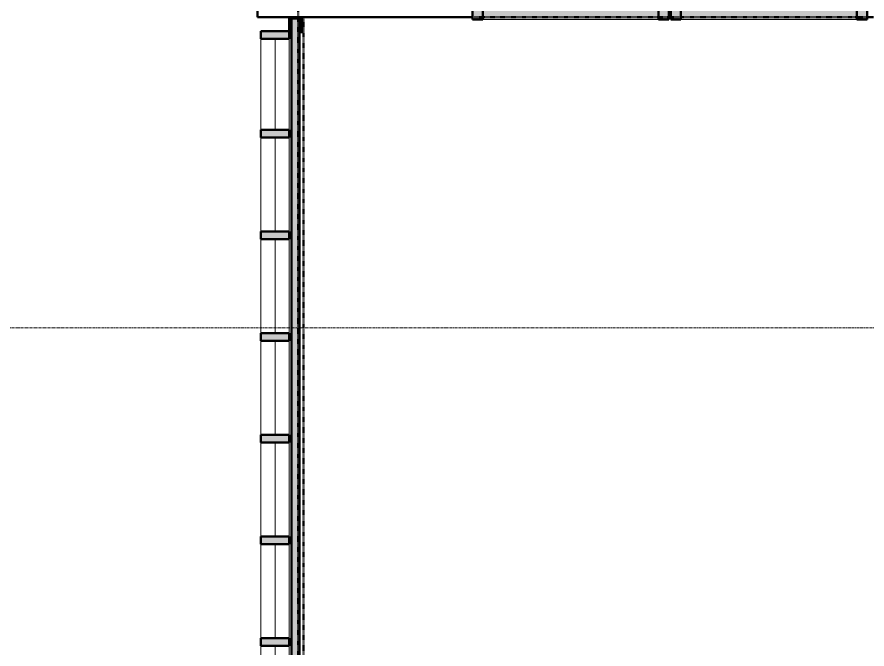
# Model space of a CAD drawing. Header units: inches. Extents: x -4294 to -464, y 9706 to 12475.
# Drawn here: x -3455.5 to -3290.9, y 11125 to 11247.4 of the extents above; entities that cross this region are included whole.
import ezdxf

# ---------------------------------------------------------------- set-up
doc = ezdxf.new("R2010")
doc.units = ezdxf.units.IN
doc.header["$MEASUREMENT"] = 0
doc.linetypes.add('Dash 1_16_', pattern=[0.125, 0.0625, -0.0625])
doc.linetypes.add('Grid Line 1_2_', pattern=[0.875, 0.5, -0.125, 0.125, -0.125])
for name, color, linetype, lineweight in [('0-1', 7, 'Continuous', 5), ('0-2', 7, 'Continuous', 9), ('A-FLOR-3', 130, 'Continuous', 13), ('A-GLAZ-1', 27, 'Continuous', 13), ('A-GLAZ-2', 130, 'Continuous', 13), ('A-GLAZ-3', 250, 'Continuous', 50), ('A-GLAZ-CWMG-1', 247, 'Continuous', 9), ('A-GLAZ-CWMG-2', 250, 'Continuous', 50), ('A-GLAZ-CWMG-3', 251, 'Continuous', 9), ('A-GLAZ-CWMG-4', 7, 'Continuous', 9), ('A-WALL-10', 151, 'Continuous', 9), ('A-WALL-4', 250, 'Continuous', 50), ('C-PROP-LINE-2', 91, 'Dash 1_16_', 50), ('S-GRID-1', 1, 'Grid Line 1_2_', 9)]:
    doc.layers.add(name, color=color, linetype=linetype, lineweight=lineweight)

# ---------------------------------------------------------------- blocks, each defined once
blk = doc.blocks.new('_THE_ WINDOW _ DOOR - Window - 2nd Floor-2113391-FLOOR PLAN - 2ND FLOOR')
at = {"layer": 'A-GLAZ-1'}
h = blk.add_hatch(color=256, dxfattribs=at)
h.paths.add_polyline_path([(-19.0125, 1.0625), (-19.0125, -4.9375), (-17.0125, -4.9375), (-17.0125, 1.0625)], flags=0)
h.paths.add_polyline_path([(17.0125, 1.0625), (17.0125, -4.9375), (19.0125, -4.9375), (19.0125, 1.0625)], flags=0)
h = blk.add_hatch(color=256, dxfattribs=at)
h.paths.add_polyline_path([(-17.0125, 1.0625), (-17.0125, -1.9375), (17.0125, -1.9375), (17.0125, 1.0625), (-15.0671, 1.0625)], flags=0)
h.paths.add_polyline_path([(-17.0125, -4.9375), (17.0125, -4.9375), (17.0125, -2.9375), (-17.0125, -2.9375), (-17.0125, -3.4375)], flags=0)
at = {"layer": 'A-GLAZ-2'}
blk.add_hatch(color=256, dxfattribs=at).paths.add_polyline_path([(-17.0125, -2.9375), (17.0125, -2.9375), (17.0125, -1.9375), (-17.0125, -1.9375)], flags=0)
for p, q in [((17.0125, 1.0625), (-17.0125, 1.0625)), ((-17.0125, -4.9375), (17.0125, -4.9375))]:
    blk.add_line(p, q, dxfattribs=at)
at = {"layer": 'A-GLAZ-3'}
for p, q in [((-19.0125, -4.9375), (-19.0125, 1.0625)), ((-19.0125, 1.0625), (-17.0125, 1.0625)), ((-17.0125, 1.0625), (-17.0125, -4.9375)), ((17.0125, -4.9375), (17.0125, 1.0625)), ((17.0125, 1.0625), (19.0125, 1.0625)), ((19.0125, 1.0625), (19.0125, -4.9375)), ((-17.0125, -1.9375), (17.0125, -1.9375)), ((-17.0125, -2.9375), (-17.0125, -1.9375)), ((17.0125, -2.9375), (-17.0125, -2.9375)), ((17.0125, -1.9375), (17.0125, -2.9375)), ((-17.0125, -4.9375), (-19.0125, -4.9375)), ((19.0125, -4.9375), (17.0125, -4.9375))]:
    blk.add_line(p, q, dxfattribs=at)
blk = doc.blocks.new('Rectangular Mullion - Stud - Vertical-2196326-FLOOR PLAN - 2ND FLOOR')
at = {"layer": 'A-GLAZ-CWMG-1'}
blk.add_hatch(color=256, dxfattribs=at).paths.add_polyline_path([(-1.5, 2.75), (-1.5, -2.75), (0, -2.75), (0, 2.75)], flags=0)
at = {"layer": 'A-GLAZ-CWMG-2'}
for p, q in [((-1.5, 2.75), (-1.5, -2.75)), ((0, 2.75), (-1.5, 2.75)), ((0, -2.75), (0, 2.75)), ((-1.5, -2.75), (0, -2.75))]:
    blk.add_line(p, q, dxfattribs=at)
blk = doc.blocks.new('Rectangular Mullion - Stud - Base_Head-1769174-FLOOR PLAN - 2ND FLOOR')
at = {"layer": 'A-GLAZ-CWMG-3'}
h = blk.add_hatch(dxfattribs=at)
h.set_pattern_fill('FP_23', color=256, style=0, pattern_type=2)
h.set_pattern_definition([(90, (-3405.549, 11215.733), (-8, 5e-16), [])])
h.paths.add_polyline_path([(-3407.86, 11205.89), (-3402.8, 11205.89), (-3402.8, 11224.07), (-3408.3, 11224.07), (-3408.3, 11205.89)], flags=0)
at = {"layer": 'A-GLAZ-CWMG-4'}
for p, q in [((-3408.3, 11224.07), (-3408.3, 11205.89)), ((-3402.8, 11205.89), (-3402.8, 11224.07))]:
    blk.add_line(p, q, dxfattribs=at)
blk = doc.blocks.new('Rectangular Mullion - Stud - Vertical-2196328-FLOOR PLAN - 2ND FLOOR')
at = {"layer": 'A-GLAZ-CWMG-1'}
blk.add_hatch(color=256, dxfattribs=at).paths.add_polyline_path([(1.5, 2.75), (1.5, -2.75), (0, -2.75), (0, 2.75)], flags=0)
at = {"layer": 'A-GLAZ-CWMG-2'}
for p, q in [((0, 2.75), (1.5, 2.75)), ((0, -2.75), (0, 2.75)), ((1.5, 2.75), (1.5, -2.75)), ((1.5, -2.75), (0, -2.75))]:
    blk.add_line(p, q, dxfattribs=at)
blk = doc.blocks.new('Rectangular Mullion - Stud - Base_Head-1872830-FLOOR PLAN - 2ND FLOOR')
at = {"layer": 'A-GLAZ-CWMG-3'}
h = blk.add_hatch(dxfattribs=at)
h.set_pattern_fill('FP_24', color=256, style=0, pattern_type=2)
h.set_pattern_definition([(90, (-3405.549, 11235.107), (-8, 5e-16), [])])
h.paths.add_polyline_path([(-3406.95, 11225.57), (-3402.8, 11225.57), (-3402.8, 11243.14), (-3408.3, 11243.14), (-3408.3, 11225.57), (-3407.86, 11225.57)], flags=0)
at = {"layer": 'A-GLAZ-CWMG-4'}
for p, q in [((-3408.3, 11243.14), (-3408.3, 11225.57)), ((-3402.8, 11225.57), (-3402.8, 11243.14))]:
    blk.add_line(p, q, dxfattribs=at)
blk = doc.blocks.new('Rectangular Mullion - Stud - Base_Head-V78-FLOOR PLAN - 2ND FLOOR')
at = {"layer": 'A-GLAZ-CWMG-3'}
h = blk.add_hatch(dxfattribs=at)
h.set_pattern_fill('FP_25', color=256, style=0, pattern_type=2)
h.set_pattern_definition([(90, (-3405.549, 11117.315), (-8, 5e-16), [])])
h.paths.add_polyline_path([(-3405.55, 11107.47), (-3402.8, 11107.47), (-3402.8, 11125.66), (-3408.3, 11125.66), (-3408.3, 11107.47), (-3407.86, 11107.47)], flags=0)
at = {"layer": 'A-GLAZ-CWMG-4'}
for p, q in [((-3408.3, 11125.66), (-3408.3, 11107.47)), ((-3402.8, 11109.93), (-3402.8, 11125.66))]:
    blk.add_line(p, q, dxfattribs=at)
blk = doc.blocks.new('Rectangular Mullion - Profile_Polycarbonate_Upper and left-2194919-FLOOR PLAN - 2ND FLOOR')
at = {"layer": 'A-GLAZ-CWMG-1'}
blk.add_hatch(color=256, dxfattribs=at).paths.add_polyline_path([(-2.75, 0.84), (-2.75, 1.29), (0, 1.29), (0, -1.21), (-2.75, -1.21), (-2.75, -0.79), (-2.55, -0.8), (-2.69, -0.85), (-2.69, -1.15), (-0.06, -1.15), (-0.06, 1.22), (-2.69, 1.22), (-2.69, 0.85), (-2.66, 0.79), (-2.75, 0.79)], flags=0)
at = {"layer": 'A-GLAZ-CWMG-2'}
for p, q in [((-2.75, 1.29), (0, 1.29)), ((-2.75, 0.79), (-2.75, 1.29)), ((-2.5, 0.79), (-2.75, 0.79)), ((-0.06, 1.22), (-2.69, 1.22)), ((-2.69, 1.22), (-2.69, 0.85)), ((-2.69, 0.85), (-2.5, 0.85)), ((-2.5, 0.85), (-2.5, 0.79)), ((-0.06, -1.15), (-0.06, 1.22)), ((0, 1.29), (0, -1.21)), ((-2.75, -1.21), (-2.75, -0.79)), ((-2.75, -0.79), (-2.5, -0.79)), ((0, -1.21), (-2.75, -1.21)), ((-2.5, -0.85), (-2.69, -0.85)), ((-2.69, -0.85), (-2.69, -1.15)), ((-2.69, -1.15), (-0.06, -1.15)), ((-2.5, -0.79), (-2.5, -0.85))]:
    blk.add_line(p, q, dxfattribs=at)
blk = doc.blocks.new('CTR - 1st Phase - Shell_rvt-1-FLOOR PLAN - 2ND FLOOR')
at = {"layer": 'A-WALL-10'}
blk.add_hatch(color=256, dxfattribs=at).paths.add_polyline_path([(-3400.8, 11107.24), (-3400.8, 11247.13), (-3402.37, 11247.13), (-3402.37, 11107.24)], flags=0)
at = {"layer": 'A-FLOR-3'}
blk.add_line((-3402.8, 11247.19), (-3402.8, 11247.39), dxfattribs=at)
at = {"layer": 'A-WALL-4'}
for p, q in [((-3408.92, 11256.26), (-3408.92, 11247.39)), ((-3408.92, 11247.39), (-3367.34, 11247.39)), ((-3400.8, 11247.13), (-3402.37, 11247.13)), ((-3402.37, 11247.13), (-3402.37, 11107.24)), ((-3400.8, 11107.24), (-3400.8, 11247.13)), ((-3329.31, 11247.39), (-3328.94, 11247.39))]:
    blk.add_line(p, q, dxfattribs=at)
at = {"layer": 'S-GRID-1'}
blk.add_line((-464.45, 11187.19), (-4232.19, 11187.19), dxfattribs=at)
at = {"layer": '0-2'}
for name, p in [('_THE_ WINDOW _ DOOR - Window - 2nd Floor-2113391-FLOOR PLAN - 2ND FLOOR', (-3348.32, 11251.83)), ('_THE_ WINDOW _ DOOR - Window - 2nd Floor-2113391-FLOOR PLAN - 2ND FLOOR', (-3309.92, 11251.83)), ('Rectangular Mullion - Stud - Base_Head-1872830-FLOOR PLAN - 2ND FLOOR', (0, 0)), ('Rectangular Mullion - Stud - Base_Head-1769174-FLOOR PLAN - 2ND FLOOR', (0, 0)), ('Rectangular Mullion - Stud - Base_Head-1769174-FLOOR PLAN - 2ND FLOOR', (0, -19.68)), ('Rectangular Mullion - Stud - Base_Head-1769174-FLOOR PLAN - 2ND FLOOR', (0, -39.37)), ('Rectangular Mullion - Stud - Base_Head-1769174-FLOOR PLAN - 2ND FLOOR', (0, -59.05)), ('Rectangular Mullion - Stud - Base_Head-1769174-FLOOR PLAN - 2ND FLOOR', (0, -78.73)), ('Rectangular Mullion - Stud - Base_Head-V78-FLOOR PLAN - 2ND FLOOR', (0, 0))]:
    blk.add_blockref(name, p, dxfattribs=at)
at = {"layer": '0-2', "extrusion": (0, 0, -1)}
for name, p, rotation in [('Rectangular Mullion - Profile_Polycarbonate_Upper and left-2194919-FLOOR PLAN - 2ND FLOOR', (3401.59, 11247.19), 90), ('Rectangular Mullion - Stud - Vertical-2196328-FLOOR PLAN - 2ND FLOOR', (3405.55, 11225.57), 269.9999999999912), ('Rectangular Mullion - Stud - Vertical-2196328-FLOOR PLAN - 2ND FLOOR', (3405.55, 11205.89), 269.9999999999912), ('Rectangular Mullion - Stud - Vertical-2196328-FLOOR PLAN - 2ND FLOOR', (3405.55, 11186.21), 269.9999999999912), ('Rectangular Mullion - Stud - Vertical-2196328-FLOOR PLAN - 2ND FLOOR', (3405.55, 11166.52), 269.9999999999912), ('Rectangular Mullion - Stud - Vertical-2196328-FLOOR PLAN - 2ND FLOOR', (3405.55, 11146.84), 269.9999999999912), ('Rectangular Mullion - Stud - Vertical-2196328-FLOOR PLAN - 2ND FLOOR', (3405.55, 11127.16), 269.9999999999912)]:
    blk.add_blockref(name, p, dxfattribs=dict(at, rotation=rotation))
at = {"layer": '0-2', "rotation": 90.00000000000873}
blk.add_blockref('Rectangular Mullion - Stud - Vertical-2196326-FLOOR PLAN - 2ND FLOOR', (-3405.55, 11244.64), dxfattribs=at)
blk = doc.blocks.new('Family - ___-1870007-FLOOR PLAN - 2ND FLOOR')
at = {"layer": 'C-PROP-LINE-2'}
for p, q in [((-2067.92, 11247.39), (-3400.05, 11247.39)), ((-3400.05, 11247.39), (-3400.05, 10851.39))]:
    blk.add_line(p, q, dxfattribs=at)
blk = doc.blocks.new('Family - ___-1870574-FLOOR PLAN - 2ND FLOOR')
at = {"layer": 'C-PROP-LINE-2'}
blk.add_line((-3401.05, 11277.29), (-3401.05, 10821.49), dxfattribs=at)

msp = doc.modelspace()

# ---------------------------------------------------------------- block references
at = {"layer": '0-1'}
msp.add_blockref('CTR - 1st Phase - Shell_rvt-1-FLOOR PLAN - 2ND FLOOR', (0, 0), dxfattribs=at)
at = {"layer": 'C-PROP-LINE-2'}
for name in ['Family - ___-1870007-FLOOR PLAN - 2ND FLOOR', 'Family - ___-1870574-FLOOR PLAN - 2ND FLOOR']:
    msp.add_blockref(name, (0, 0), dxfattribs=at)

doc.saveas('drawing.dxf')
